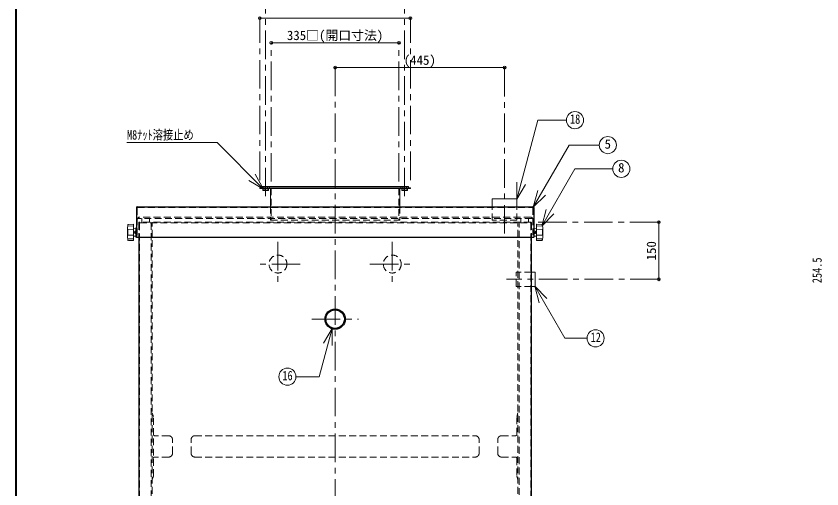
# Model space of a CAD drawing. Units: millimetres at full size, sheet at 1:15; details may follow other scales. Extents: x -3184 to 2891, y -2037 to 2178.
# Drawn here: x -3184 to -1069, y -925 to 316 of the extents above; entities that cross this region are included whole.
import ezdxf
from ezdxf.enums import TextEntityAlignment as Align

# ---------------------------------------------------------------- set-up
doc = ezdxf.new("R2010")
doc.units = ezdxf.units.MM
doc.header["$LTSCALE"] = 15
doc.header["$PDMODE"] = 32
doc.header["$PDSIZE"] = 7.5
doc.linetypes.add('CHAIN1', pattern=[8, 5, -1, 1, -1])
doc.linetypes.add('DASHED1', pattern=[1.8, 1.2, -0.6])
doc.layers.add('0-0', color=7, linetype='Continuous', lineweight=18)
doc.styles.add('ＭＳ ゴシック', font='')
doc.styles.get('ＭＳ ゴシック').set_extended_font_data('MS Gothic')

msp = doc.modelspace()

# ---------------------------------------------------------------- linework, layer by layer
at = {"layer": '0-0', "color": 1, "lineweight": 40}
msp.add_line((-3184.2, -2037.13), (-3184.2, 2177.87), dxfattribs=at)
at = {"layer": '0-0', "color": 4, "linetype": 'CHAIN1', "lineweight": 9}
for p, q in [((-2529.2, -157.13), (-2529.2, 637.97)), ((-2164.2, -157.13), (-2164.2, 637.97)), ((-2544.2, -114.63), (-2544.2, 310.37)), ((-2149.2, -114.63), (-2149.2, 310.37)), ((-2514.2, -118.63), (-2514.2, 245.37)), ((-2179.2, -118.63), (-2179.2, 245.37)), ((-2346.7, 180.37), (-2346.7, -1512.13)), ((-1901.7, -255.13), (-1901.7, 180.37)), ((-1813.2, -225.13), (-1496.7, -225.13)), ((-2496.7, -276.63), (-2496.7, -393.63)), ((-2196.7, -276.63), (-2196.7, -393.63)), ((-2438.2, -335.13), (-2555.2, -335.13)), ((-2255.2, -335.13), (-2138.2, -335.13)), ((-1496.7, -375.13), (-1896.7, -375.13)), ((-2408.2, -479.63), (-2285.2, -479.63))]:
    msp.add_line(p, q, dxfattribs=at)
at = {"layer": '0-0', "color": 4, "lineweight": 9}
for p, q in [((-2544.2, 310.37), (-2149.2, 310.37)), ((-2179.2, 245.37), (-2514.2, 245.37)), ((-2346.7, 180.37), (-1901.7, 180.37)), ((-2516.2, -137.63), (-2516.2, -184.63)), ((-2177.2, -137.63), (-2177.2, -184.63)), ((-1869.2, -164.13), (-1934.2, -164.13)), ((-1934.2, -184.63), (-1934.2, -164.13)), ((-1869.2, -184.63), (-1869.2, -164.13)), ((-1496.7, -225.13), (-1496.7, -375.13))]:
    msp.add_line(p, q, dxfattribs=at)
at = {"layer": '0-0'}
for p, q in [((-1869.66, -164.89), (-1814.08, 42.55)), ((-1739.41, 42.55), (-1814.08, 42.55)), ((-1826.44, -185.76), (-1732.41, -22.88)), ((-1653.28, -22.88), (-1732.41, -22.88)), ((-2534.28, -138.22), (-2556.78, -99.25)), ((-1803.98, -235.22), (-1717.34, -85.14)), ((-1617.87, -85.14), (-1717.34, -85.14)), ((-2534.28, -138.22), (-2573.25, -115.72)), ((-1869.66, -164.89), (-1869.66, -119.89)), ((-1869.66, -164.89), (-1847.16, -125.91)), ((-2544.2, -134.63), (-2544.2, -136.63)), ((-2544.2, -134.63), (-2149.2, -134.63)), ((-2149.2, -136.63), (-2544.2, -136.63)), ((-2535.45, -142.13), (-2522.95, -142.13)), ((-2532.95, -136.93), (-2532.95, -141.63)), ((-2525.45, -136.93), (-2525.45, -141.63)), ((-2157.95, -142.13), (-2170.45, -142.13)), ((-2167.95, -136.93), (-2167.95, -141.63)), ((-2160.45, -136.93), (-2160.45, -141.63)), ((-2154.2, -131.63), (-2154.2, -134.63)), ((-2149.2, -134.63), (-2149.2, -136.63)), ((-1826.44, -185.76), (-1814.8, -142.3)), ((-1826.44, -185.76), (-1794.62, -153.94)), ((-1803.98, -235.22), (-1792.34, -191.75)), ((-1803.98, -235.22), (-1772.16, -203.4)), ((-2876.22, -230.67), (-2889.37, -231.09)), ((-2875.7, -273.09), (-2875.7, -231.17)), ((-1817.7, -273.09), (-1817.7, -231.17)), ((-1817.19, -230.67), (-1804.04, -231.09)), ((-2891.7, -263.37), (-2891.7, -240.89)), ((-2891.69, -240.37), (-2891.3, -232.98)), ((-2875.7, -235.2), (-2890.25, -235.68)), ((-2875.7, -245.28), (-2890.25, -244.79)), ((-2870.16, -242.59), (-2875.7, -242.13)), ((-2872.95, -249.78), (-2872.95, -254.48)), ((-2872.33, -249.13), (-2869.7, -249.13)), ((-2872.33, -252.13), (-2869.7, -252.13)), ((-2869.7, -239.63), (-2868.2, -239.63)), ((-2869.7, -239.63), (-2869.7, -264.63)), ((-1823.7, -239.63), (-1825.2, -239.63)), ((-1821.08, -249.13), (-1823.7, -249.13)), ((-1821.08, -252.13), (-1823.7, -252.13)), ((-1823.24, -242.59), (-1817.7, -242.13)), ((-1820.45, -249.78), (-1820.45, -254.48)), ((-1817.7, -235.2), (-1803.15, -235.68)), ((-1817.7, -245.28), (-1803.15, -244.79)), ((-1801.72, -240.37), (-1802.11, -232.98)), ((-1801.7, -263.37), (-1801.7, -240.89)), ((-2891.69, -263.89), (-2891.3, -271.28)), ((-2875.7, -258.98), (-2890.25, -259.47)), ((-2875.7, -269.06), (-2890.25, -268.58)), ((-2876.22, -273.59), (-2889.37, -273.17)), ((-2870.16, -261.67), (-2875.7, -262.13)), ((-2872.33, -255.13), (-2869.7, -255.13)), ((-2869.7, -264.63), (-2868.2, -264.63)), ((-1821.08, -255.13), (-1823.7, -255.13)), ((-1823.24, -261.67), (-1817.7, -262.13)), ((-1817.7, -258.98), (-1803.15, -259.47)), ((-1817.7, -269.06), (-1803.15, -268.58)), ((-1817.19, -273.59), (-1804.04, -273.17)), ((-1801.72, -263.89), (-1802.11, -271.28)), ((-1821.7, -356.13), (-1831.2, -356.13)), ((-1821.7, -394.13), (-1821.7, -356.13)), ((-1821.7, -394.13), (-1831.2, -394.13)), ((-1822.24, -393.47), (-1810.59, -436.94)), ((-1822.24, -393.47), (-1790.42, -425.29)), ((-1822.24, -393.47), (-1743.4, -530.02)), ((-2354.87, -503.92), (-2388.84, -630.72)), ((-2354.87, -503.92), (-2377.37, -542.89)), ((-2354.87, -503.92), (-2354.87, -548.92)), ((-1685.32, -530.02), (-1743.4, -530.02)), ((-2388.84, -630.72), (-2449.42, -630.72))]:
    msp.add_line(p, q, dxfattribs=at)
at = {"layer": '0-0', "color": 4, "linetype": 'DASHED1', "lineweight": 9}
for p, q in [((-2534.2, -136.63), (-2534.2, -131.63)), ((-2524.2, -136.63), (-2524.2, -131.63)), ((-2519.2, -131.63), (-2519.2, -134.63)), ((-2514.2, -136.63), (-2514.2, -220.13)), ((-2179.2, -136.63), (-2179.2, -220.13)), ((-2174.2, -131.63), (-2174.2, -134.63)), ((-2169.2, -136.63), (-2169.2, -131.63)), ((-2159.2, -136.63), (-2159.2, -131.63)), ((-2516.2, -184.63), (-2516.2, -220.13)), ((-2177.2, -184.63), (-2177.2, -220.13)), ((-1934.2, -220.13), (-1934.2, -184.63)), ((-1869.2, -220.13), (-1869.2, -184.63)), ((-2834.2, -225.13), (-2834.2, -215.13)), ((-2516.2, -220.13), (-2177.2, -220.13)), ((-1869.2, -220.13), (-1934.2, -220.13)), ((-1859.2, -225.13), (-1859.2, -215.13)), ((-1871.7, -394.13), (-1871.7, -356.13)), ((-1831.2, -356.13), (-1871.7, -356.13)), ((-1831.2, -394.13), (-1871.7, -394.13)), ((-2826.7, -725.63), (-2823.7, -735.63)), ((-2823.7, -891.63), (-2823.7, -735.63)), ((-1866.7, -725.63), (-1869.7, -735.63)), ((-1869.7, -782.63), (-1869.7, -735.63)), ((-2783.7, -785.63), (-2820.7, -785.63)), ((-2773.7, -831.63), (-2773.7, -795.63)), ((-1919.7, -831.63), (-1919.7, -795.63)), ((-1909.7, -785.63), (-1872.7, -785.63)), ((-2783.7, -841.63), (-2820.7, -841.63)), ((-1909.7, -841.63), (-1872.7, -841.63)), ((-1869.7, -844.63), (-1869.7, -891.63)), ((-2826.7, -901.63), (-2823.7, -891.63)), ((-1866.7, -901.63), (-1869.7, -891.63))]:
    msp.add_line(p, q, dxfattribs=at)
at = {"layer": '0-0', "color": 5, "lineweight": 25}
for p, q in [((-2868.2, -186.63), (-2868.2, -264.63)), ((-2866.2, -184.63), (-1827.2, -184.63)), ((-1825.2, -186.63), (-1825.2, -264.63)), ((-2868.2, -264.63), (-1825.2, -264.63)), ((-2862.2, -264.63), (-2862.2, -1432.63)), ((-1831.2, -1432.63), (-1831.2, -264.63))]:
    msp.add_line(p, q, dxfattribs=at)
at = {"layer": '0-0', "linetype": 'DASHED1'}
for p, q in [((-2866.2, -187.63), (-2866.2, -264.63)), ((-2865.2, -186.63), (-1828.2, -186.63)), ((-1827.2, -187.63), (-1827.2, -264.63)), ((-1830.2, -215.13), (-2863.2, -215.13)), ((-2862.2, -227.13), (-2862.2, -264.63)), ((-1833.2, -212.13), (-2860.2, -212.13)), ((-1833.2, -225.13), (-2860.2, -225.13)), ((-2860.2, -228.13), (-2860.2, -1431.63)), ((-2859.2, -227.13), (-1834.2, -227.13)), ((-2854.2, -225.13), (-2854.2, -215.13)), ((-2829.7, -227.13), (-2829.7, -1400.13)), ((-2826.7, -1397.13), (-2826.7, -225.13)), ((-1866.7, -1397.13), (-1866.7, -225.13)), ((-1863.7, -1400.13), (-1863.7, -227.13)), ((-1839.2, -225.13), (-1839.2, -215.13)), ((-1833.2, -228.13), (-1833.2, -1431.63)), ((-1831.2, -227.13), (-1831.2, -264.63)), ((-2724.7, -831.63), (-2724.7, -795.63)), ((-2714.7, -785.63), (-1978.7, -785.63)), ((-1968.7, -831.63), (-1968.7, -795.63)), ((-2714.7, -841.63), (-1978.7, -841.63))]:
    msp.add_line(p, q, dxfattribs=at)
at = {"layer": '0-0'}
for points in [[(-2534.28, -138.22), (-2656.78, -15.72), (-2893.13, -15.72)], [(-2154.2, -131.63), (-2539.2, -131.63), (-2539.2, -134.63)], [(-2536.68, -136.93), (-2536.68, -141.63), (-2535.45, -142.13)], [(-2521.72, -136.93), (-2521.72, -141.63), (-2522.95, -142.13)], [(-2171.68, -136.93), (-2171.68, -141.63), (-2170.45, -142.13)], [(-2156.72, -136.93), (-2156.72, -141.63), (-2157.95, -142.13)], [(-1823.7, -239.63), (-1823.7, -264.63), (-1825.2, -264.63)]]:
    msp.add_lwpolyline(points, dxfattribs=at)
for centre in [(-1716.91, 42.55), (-1630.78, -22.88), (-1595.37, -85.14), (-1662.82, -530.02), (-2471.92, -630.72)]:
    msp.add_circle(centre, 22.5, dxfattribs=at)
at = {"layer": '0-0', "color": 4, "linetype": 'DASHED1', "lineweight": 9}
for centre in [(-2496.7, -335.13), (-2196.7, -335.13)]:
    msp.add_circle(centre, 23.5, dxfattribs=at)
at = {"layer": '0-0', "color": 5, "lineweight": 25}
for radius in [26.5, 24.3]:
    msp.add_circle((-2346.7, -479.63), radius, dxfattribs=at)
at = {"layer": '0-0'}
for centre, radius, start, end in [((-2536.38, -136.93), 0.3, 90, 180), ((-2535.69, -134.48), 7.65, 271.74524, 290.89913), ((-2533.25, -136.93), 0.3, 0, 90), ((-2532.65, -136.93), 0.3, 90, 180), ((-2529.2, -127.8), 14.33, 254.82182, 285.17818), ((-2525.75, -136.93), 0.3, 0, 90), ((-2525.15, -136.93), 0.3, 90, 180), ((-2522.72, -134.48), 7.65, 249.10087, 268.25476), ((-2522.02, -136.93), 0.3, 0, 90), ((-2171.38, -136.93), 0.3, 90, 180), ((-2170.69, -134.48), 7.65, 271.74524, 290.89913), ((-2168.25, -136.93), 0.3, 0, 90), ((-2167.65, -136.93), 0.3, 90, 180), ((-2164.2, -127.8), 14.33, 254.82182, 285.17818), ((-2160.75, -136.93), 0.3, 0, 90), ((-2160.15, -136.93), 0.3, 90, 180), ((-2157.72, -134.48), 7.65, 249.10087, 268.25476), ((-2157.02, -136.93), 0.3, 0, 90), ((-2889.3, -233.09), 2, 91.84585, 176.98087), ((-2888.63, -232.63), 2.07, 141.26695, 176.97243), ((-2880.74, -232.71), 9.96, 178.90936, 197.37998), ((-2876.2, -231.17), 0.5, 0, 91.84585), ((-1817.2, -231.17), 0.5, 88.15415, 180), ((-1804.1, -233.09), 2, 3.01913, 88.15415), ((-1812.66, -232.71), 9.96, 342.62002, 1.09064), ((-1804.77, -232.63), 2.07, 3.02757, 38.73305), ((-2881.7, -240.89), 10, 176.98087, 180), ((-2836.87, -252.13), 54.34, 172.70127, 187.29873), ((-2890.27, -245.29), 0.5, 88.09085, 172.70127), ((-2870.85, -250.63), 2.11, 134.62454, 225.37546), ((-2871.39, -250.66), 1.79, 121.62812, 150.75937), ((-2870.85, -253.63), 2.11, 134.62454, 225.37546), ((-2870.2, -243.09), 0.5, 0, 85.23636), ((-1823.2, -243.09), 0.5, 94.76364, 180), ((-1822.02, -250.66), 1.79, 29.24063, 58.37188), ((-1822.56, -250.63), 2.11, 314.62454, 45.37546), ((-1822.56, -253.63), 2.11, 314.62454, 45.37546), ((-1803.14, -245.29), 0.5, 7.29873, 91.90915), ((-1856.54, -252.13), 54.34, 352.70127, 7.29873), ((-1811.7, -240.89), 10, 0, 3.01913), ((-2881.7, -263.37), 10, 180, 183.01913), ((-2889.3, -271.17), 2, 183.01913, 268.15415), ((-2890.27, -258.97), 0.5, 187.29873, 271.90915), ((-2880.74, -271.55), 9.96, 162.62002, 181.09064), ((-2888.63, -271.63), 2.07, 183.02757, 218.73305), ((-2876.2, -273.09), 0.5, 268.15415, 0), ((-2871.39, -253.6), 1.79, 209.24063, 238.37188), ((-2870.2, -261.17), 0.5, 274.76364, 0), ((-1823.2, -261.17), 0.5, 180, 265.23636), ((-1822.02, -253.6), 1.79, 301.62812, 330.75937), ((-1817.2, -273.09), 0.5, 180, 271.84585), ((-1804.1, -271.17), 2, 271.84585, 356.98087), ((-1803.14, -258.97), 0.5, 268.09085, 352.70127), ((-1812.66, -271.55), 9.96, 358.90936, 17.37998), ((-1804.77, -271.63), 2.07, 321.26695, 356.97243), ((-1811.7, -263.37), 10, 356.98087, 0)]:
    msp.add_arc(centre, radius, start, end, dxfattribs=at)
at = {"layer": '0-0', "color": 4, "lineweight": 9}
for centre, start, end in [((-2517.2, -137.63), 0, 90), ((-2176.2, -137.63), 90, 180)]:
    msp.add_arc(centre, 1, start, end, dxfattribs=at)
at = {"layer": '0-0', "color": 4, "linetype": 'DASHED1', "lineweight": 9}
for centre, radius, start, end in [((-2516.2, -136.63), 2, 0, 90), ((-2177.2, -136.63), 2, 90, 180), ((-2820.7, -782.63), 3, 180, 270), ((-1872.7, -782.63), 3, 270, 0), ((-2783.7, -795.63), 10, 0, 90), ((-1909.7, -795.63), 10, 90, 180), ((-2820.7, -844.63), 3, 90, 180), ((-2783.7, -831.63), 10, 270, 0), ((-1909.7, -831.63), 10, 180, 270), ((-1872.7, -844.63), 3, 0, 90)]:
    msp.add_arc(centre, radius, start, end, dxfattribs=at)
at = {"layer": '0-0', "color": 5, "lineweight": 25}
for centre, start, end in [((-2866.2, -186.63), 90, 180), ((-1827.2, -186.63), 0, 90)]:
    msp.add_arc(centre, 2, start, end, dxfattribs=at)
at = {"layer": '0-0', "linetype": 'DASHED1'}
for centre, radius, start, end in [((-2865.2, -187.63), 1, 90, 180), ((-1828.2, -187.63), 1, 0, 90), ((-2860.2, -218.13), 6, 90, 180), ((-2863.2, -218.13), 3, 90, 180), ((-2860.2, -227.13), 2, 90, 180), ((-2859.2, -228.13), 1, 90, 180), ((-1834.2, -228.13), 1, 0, 90), ((-1833.2, -218.13), 6, 0, 90), ((-1833.2, -227.13), 2, 0, 90), ((-1830.2, -218.13), 3, 0, 90), ((-2714.7, -795.63), 10, 90, 180), ((-1978.7, -795.63), 10, 0, 90), ((-2714.7, -831.63), 10, 180, 270), ((-1978.7, -831.63), 10, 270, 0)]:
    msp.add_arc(centre, radius, start, end, dxfattribs=at)
at = {"layer": '0-0', "color": 1}
for p in [(-2544.2, 310.37), (-2149.2, 310.37), (-2514.2, 245.37), (-2179.2, 245.37), (-2346.7, 180.37), (-1901.7, 180.37), (-1496.7, -225.13), (-1496.7, -375.13)]:
    msp.add_point(p, dxfattribs=at)

# ---------------------------------------------------------------- texts
at = {"layer": '0-0', "style": 'ＭＳ ゴシック'}
for s, p in [('335□(開口寸法)', (-2473.26, 245.37)), ('(445)', (-2166.39, 180.37)), ('5', (-1639.22, -39.76)), ('8', (-1603.8, -102.02))]:
    msp.add_text(s, height=24.74, dxfattribs=at).set_placement(p, align=Align.BOTTOM_LEFT)
at = {"layer": '0-0', "style": 'ＭＳ ゴシック', "width": 0.8}
for s, p in [('18', (-1730.03, 25.67)), ('M8ﾅｯﾄ溶接止め', (-2893.13, -15.72)), ('12', (-1675.95, -546.89)), ('16', (-2485.04, -647.6))]:
    msp.add_text(s, height=24.74, dxfattribs=at).set_placement(p, align=Align.BOTTOM_LEFT)
at = {"layer": '0-0', "style": 'ＭＳ ゴシック'}
msp.add_text('150', height=24.74, rotation=90, dxfattribs=at).set_placement((-1496.7, -325.44), align=Align.BOTTOM_LEFT)
at = {"layer": '0-0', "style": 'ＭＳ ゴシック', "width": 0.8}
msp.add_text('254.5', height=24.74, rotation=90, dxfattribs=at).set_placement((-1061.7, -385.19), align=Align.BOTTOM_LEFT)

doc.saveas('drawing.dxf')
